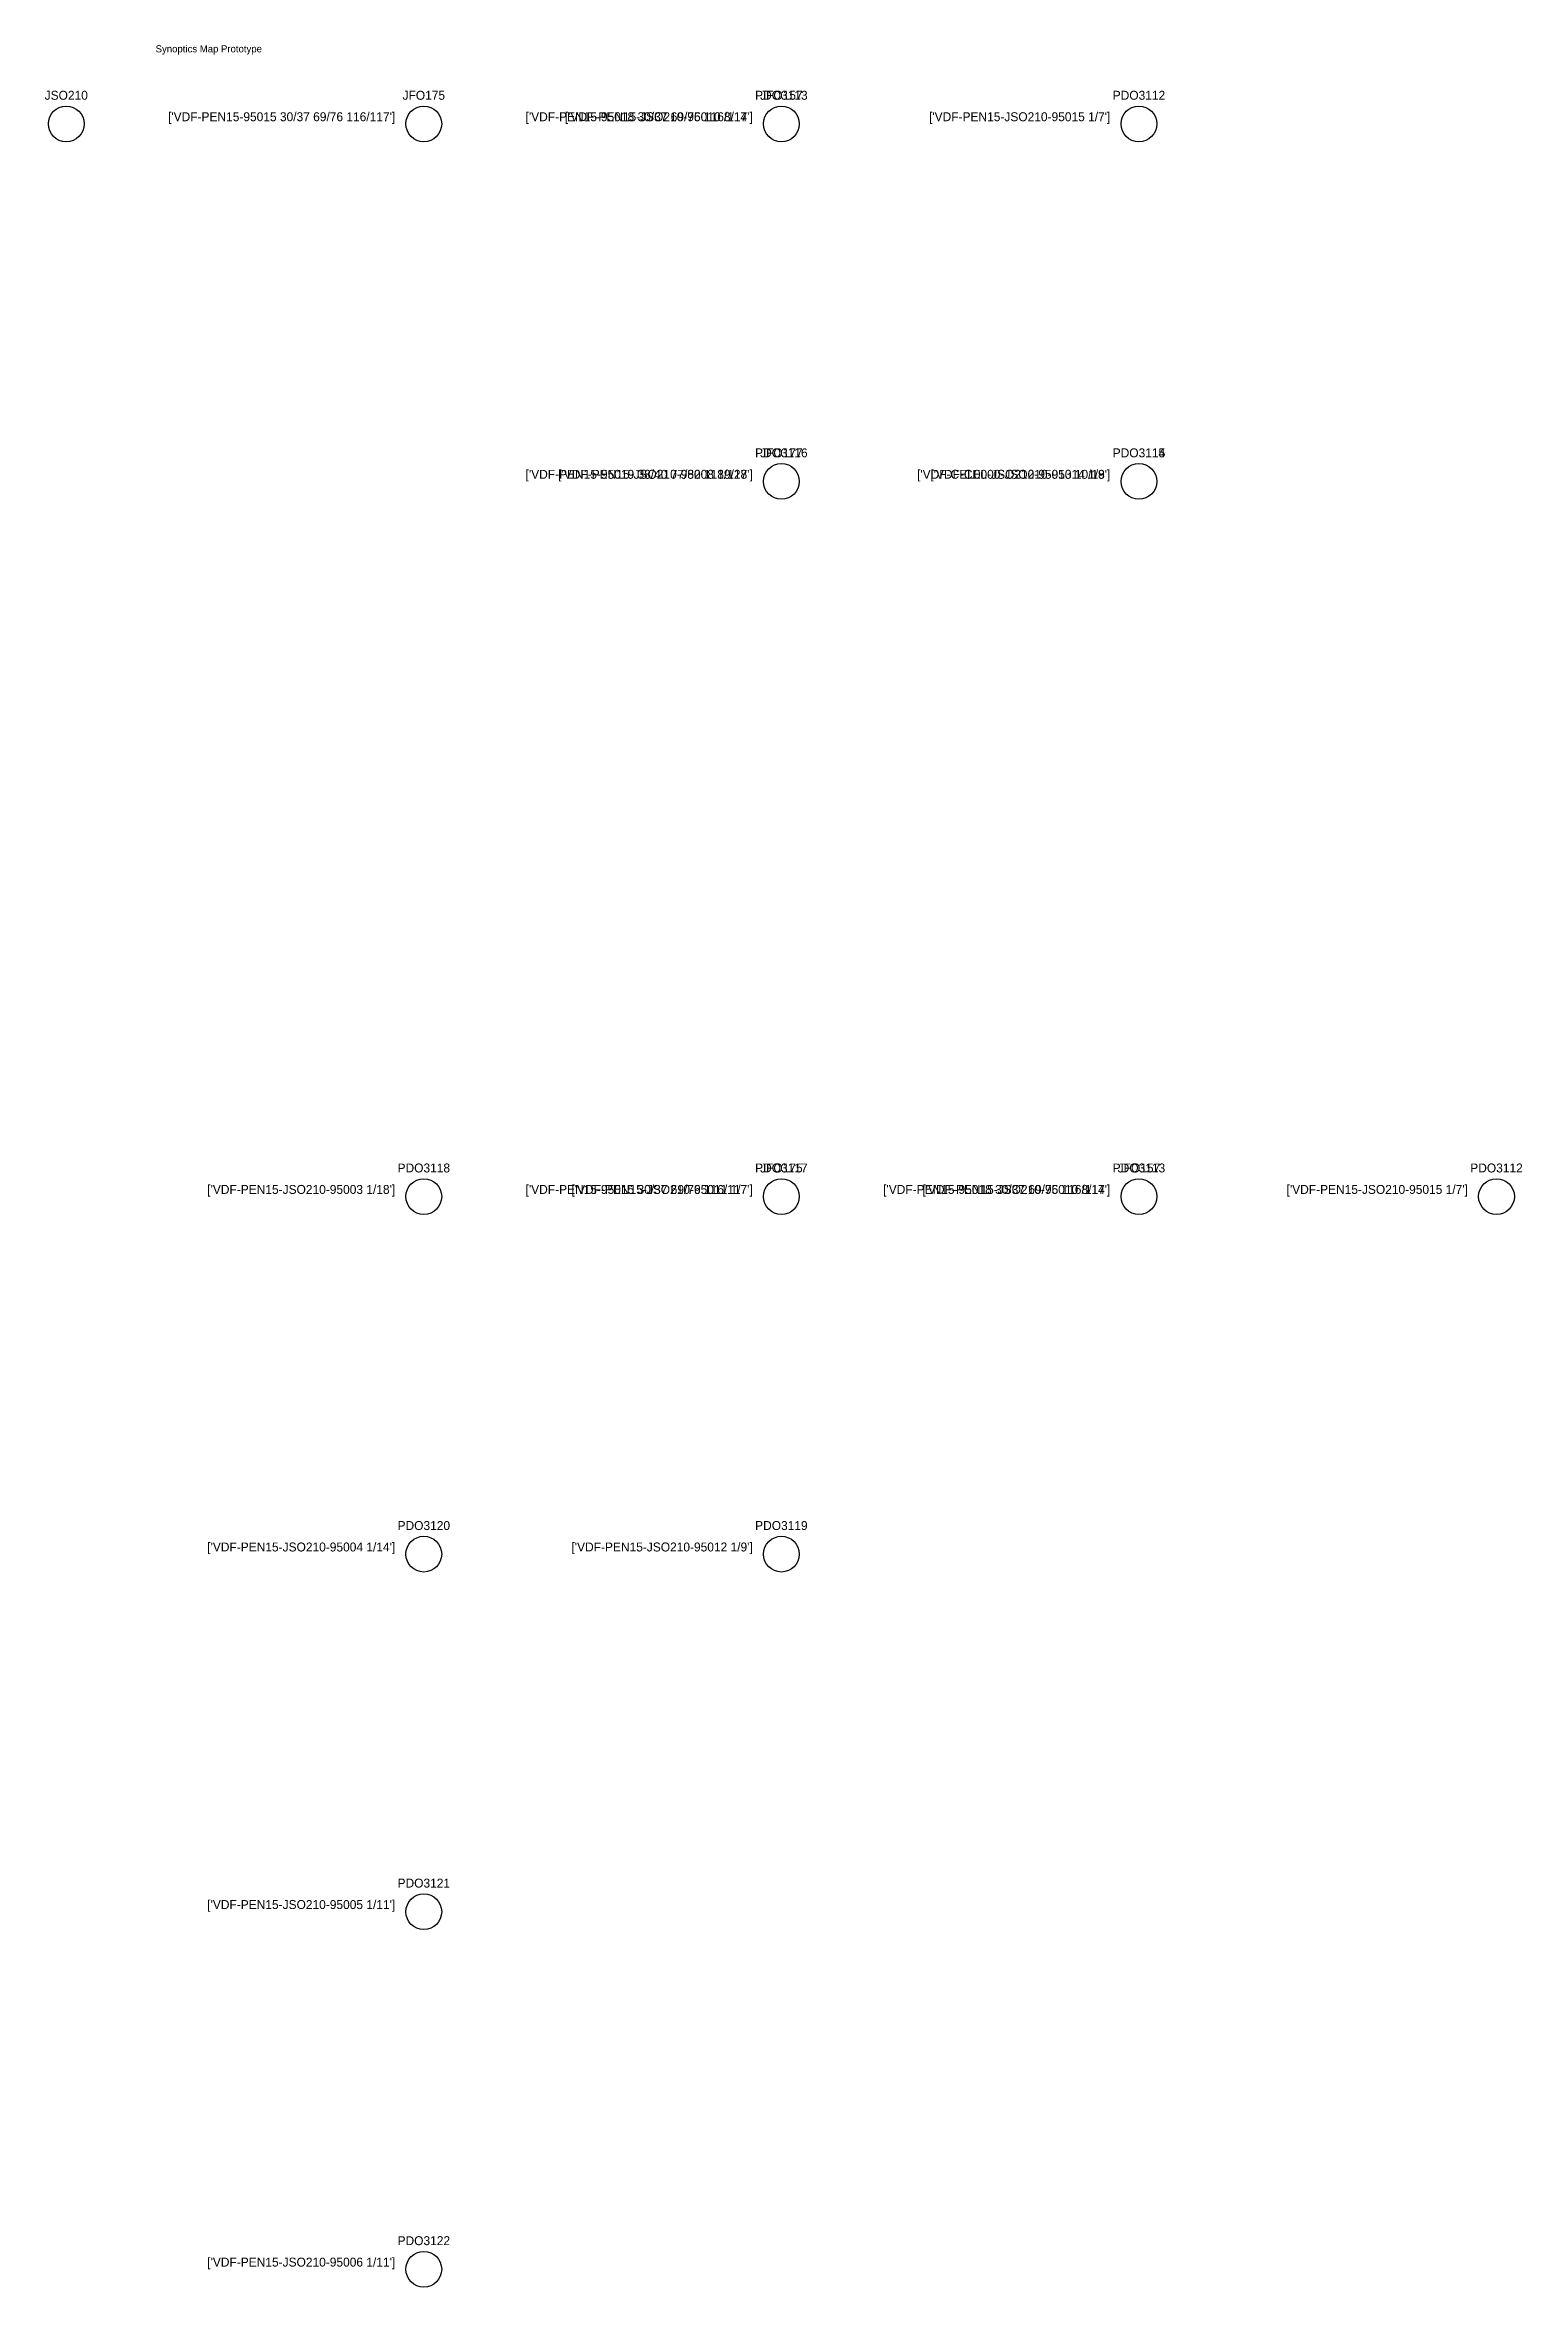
# Model space of a CAD drawing. Header units: metres. Extents: x -6 to 407, y -605 to 22.
import ezdxf
from ezdxf.enums import TextEntityAlignment as Align

# ---------------------------------------------------------------- set-up
doc = ezdxf.new("R2010")
doc.units = ezdxf.units.M
doc.layers.add('SINOP_JSFO', color=30, linetype='Continuous')
doc.layers.add('SINOP_PDO', color=4, linetype='Continuous')

# ---------------------------------------------------------------- blocks, each defined once
blk = doc.blocks.new('JSO')
at = {"layer": 'SINOP_JSFO'}
blk.add_circle((0, 0), 0.5, dxfattribs=at)
blk = doc.blocks.new('PDO')
at = {"layer": 'SINOP_PDO'}
blk.add_circle((0, 0), 0.5, dxfattribs=at)
blk = doc.blocks.new('JFO')
at = {"layer": 'SINOP_JSFO'}
blk.add_circle((0, 0), 0.5, dxfattribs=at)

msp = doc.modelspace()

# ---------------------------------------------------------------- block references
at = {"layer": 'SINOP_JSFO'}
ref = msp.add_blockref('JSO', (0, 0), dxfattribs=dict(at, xscale=10, yscale=10))
ref.add_attrib('TIPO', 'JSO210', dxfattribs={"height": 2.5}).set_placement((0, 8), align=Align.MIDDLE_CENTER)
ref = msp.add_blockref('JFO', (100, 0), dxfattribs=dict(at, xscale=10, yscale=10))
ref.add_attrib('TIPO', 'JFO175', dxfattribs={"height": 2.5}).set_placement((100, 8), align=Align.MIDDLE_CENTER)
ref.add_attrib('CABO', "['VDF-PEN15-95015 30/37 69/76 116/117']", dxfattribs={"height": 2.5}).set_placement((92, 0), align=Align.BOTTOM_RIGHT)
ref = msp.add_blockref('JFO', (200, 0), dxfattribs=dict(at, xscale=10, yscale=10))
ref.add_attrib('TIPO', 'JFO157', dxfattribs={"height": 2.5}).set_placement((200, 8), align=Align.MIDDLE_CENTER)
ref.add_attrib('CABO', "['VDF-PEN15-95018 30/37 69/76 116/117']", dxfattribs={"height": 2.5}).set_placement((192, 0), align=Align.BOTTOM_RIGHT)
ref = msp.add_blockref('JFO', (200, -100), dxfattribs=dict(at, xscale=10, yscale=10))
ref.add_attrib('TIPO', 'JFO177', dxfattribs={"height": 2.5}).set_placement((200, -92), align=Align.MIDDLE_CENTER)
ref.add_attrib('CABO', "['VDF-PEN15-95019 38/40 77/82 118/118']", dxfattribs={"height": 2.5}).set_placement((192, -100), align=Align.BOTTOM_RIGHT)
ref = msp.add_blockref('JFO', (200, -300), dxfattribs=dict(at, xscale=10, yscale=10))
ref.add_attrib('TIPO', 'JFO175', dxfattribs={"height": 2.5}).set_placement((200, -292), align=Align.MIDDLE_CENTER)
ref.add_attrib('CABO', "['VDF-PEN15-95015 30/37 69/76 116/117']", dxfattribs={"height": 2.5}).set_placement((192, -300), align=Align.BOTTOM_RIGHT)
ref = msp.add_blockref('JFO', (300, -300), dxfattribs=dict(at, xscale=10, yscale=10))
ref.add_attrib('TIPO', 'JFO157', dxfattribs={"height": 2.5}).set_placement((300, -292), align=Align.MIDDLE_CENTER)
ref.add_attrib('CABO', "['VDF-PEN15-95018 30/37 69/76 116/117']", dxfattribs={"height": 2.5}).set_placement((292, -300), align=Align.BOTTOM_RIGHT)
at = {"layer": 'SINOP_PDO'}
ref = msp.add_blockref('PDO', (200, 0), dxfattribs=dict(at, xscale=10, yscale=10))
ref.add_attrib('TIPO', 'PDO3113', dxfattribs={"height": 2.5}).set_placement((200, 8), align=Align.MIDDLE_CENTER)
ref.add_attrib('CABO', "['VDF-PEN15-JSO210-95010 8/14']", dxfattribs={"height": 2.5}).set_placement((192, 0), align=Align.BOTTOM_RIGHT)
ref = msp.add_blockref('PDO', (300, 0), dxfattribs=dict(at, xscale=10, yscale=10))
ref.add_attrib('TIPO', 'PDO3112', dxfattribs={"height": 2.5}).set_placement((300, 8), align=Align.MIDDLE_CENTER)
ref.add_attrib('CABO', "['VDF-PEN15-JSO210-95015 1/7']", dxfattribs={"height": 2.5}).set_placement((292, 0), align=Align.BOTTOM_RIGHT)
ref = msp.add_blockref('PDO', (200, -100), dxfattribs=dict(at, xscale=10, yscale=10))
ref.add_attrib('TIPO', 'PDO3116', dxfattribs={"height": 2.5}).set_placement((200, -92), align=Align.MIDDLE_CENTER)
ref.add_attrib('CABO', "['VDF-PEN15-JSO210-95008 19/27']", dxfattribs={"height": 2.5}).set_placement((192, -100), align=Align.BOTTOM_RIGHT)
ref = msp.add_blockref('PDO', (300, -100), dxfattribs=dict(at, xscale=10, yscale=10))
ref.add_attrib('TIPO', 'PDO3115', dxfattribs={"height": 2.5}).set_placement((300, -92), align=Align.MIDDLE_CENTER)
ref.add_attrib('CABO', "['VDF-CEL00-JSO210-95013 10/18']", dxfattribs={"height": 2.5}).set_placement((292, -100), align=Align.BOTTOM_RIGHT)
ref = msp.add_blockref('PDO', (300, -100), dxfattribs=dict(at, xscale=10, yscale=10))
ref.add_attrib('TIPO', 'PDO3114', dxfattribs={"height": 2.5}).set_placement((300, -92), align=Align.MIDDLE_CENTER)
ref.add_attrib('CABO', "['VDF-CEL00-JSO210-95014 1/9']", dxfattribs={"height": 2.5}).set_placement((292, -100), align=Align.BOTTOM_RIGHT)
ref = msp.add_blockref('PDO', (100, -300), dxfattribs=dict(at, xscale=10, yscale=10))
ref.add_attrib('TIPO', 'PDO3118', dxfattribs={"height": 2.5}).set_placement((100, -292), align=Align.MIDDLE_CENTER)
ref.add_attrib('CABO', "['VDF-PEN15-JSO210-95003 1/18']", dxfattribs={"height": 2.5}).set_placement((92, -300), align=Align.BOTTOM_RIGHT)
ref = msp.add_blockref('PDO', (200, -300), dxfattribs=dict(at, xscale=10, yscale=10))
ref.add_attrib('TIPO', 'PDO3117', dxfattribs={"height": 2.5}).set_placement((200, -292), align=Align.MIDDLE_CENTER)
ref.add_attrib('CABO', "['VDF-PEN15-JSO210-95011 1/7']", dxfattribs={"height": 2.5}).set_placement((192, -300), align=Align.BOTTOM_RIGHT)
ref = msp.add_blockref('PDO', (300, -300), dxfattribs=dict(at, xscale=10, yscale=10))
ref.add_attrib('TIPO', 'PDO3113', dxfattribs={"height": 2.5}).set_placement((300, -292), align=Align.MIDDLE_CENTER)
ref.add_attrib('CABO', "['VDF-PEN15-JSO210-95010 8/14']", dxfattribs={"height": 2.5}).set_placement((292, -300), align=Align.BOTTOM_RIGHT)
ref = msp.add_blockref('PDO', (400, -300), dxfattribs=dict(at, xscale=10, yscale=10))
ref.add_attrib('TIPO', 'PDO3112', dxfattribs={"height": 2.5}).set_placement((400, -292), align=Align.MIDDLE_CENTER)
ref.add_attrib('CABO', "['VDF-PEN15-JSO210-95015 1/7']", dxfattribs={"height": 2.5}).set_placement((392, -300), align=Align.BOTTOM_RIGHT)
ref = msp.add_blockref('PDO', (100, -400), dxfattribs=dict(at, xscale=10, yscale=10))
ref.add_attrib('TIPO', 'PDO3120', dxfattribs={"height": 2.5}).set_placement((100, -392), align=Align.MIDDLE_CENTER)
ref.add_attrib('CABO', "['VDF-PEN15-JSO210-95004 1/14']", dxfattribs={"height": 2.5}).set_placement((92, -400), align=Align.BOTTOM_RIGHT)
ref = msp.add_blockref('PDO', (200, -400), dxfattribs=dict(at, xscale=10, yscale=10))
ref.add_attrib('TIPO', 'PDO3119', dxfattribs={"height": 2.5}).set_placement((200, -392), align=Align.MIDDLE_CENTER)
ref.add_attrib('CABO', "['VDF-PEN15-JSO210-95012 1/9']", dxfattribs={"height": 2.5}).set_placement((192, -400), align=Align.BOTTOM_RIGHT)
ref = msp.add_blockref('PDO', (100, -500), dxfattribs=dict(at, xscale=10, yscale=10))
ref.add_attrib('TIPO', 'PDO3121', dxfattribs={"height": 2.5}).set_placement((100, -492), align=Align.MIDDLE_CENTER)
ref.add_attrib('CABO', "['VDF-PEN15-JSO210-95005 1/11']", dxfattribs={"height": 2.5}).set_placement((92, -500), align=Align.BOTTOM_RIGHT)
ref = msp.add_blockref('PDO', (100, -600), dxfattribs=dict(at, xscale=10, yscale=10))
ref.add_attrib('TIPO', 'PDO3122', dxfattribs={"height": 2.5}).set_placement((100, -592), align=Align.MIDDLE_CENTER)
ref.add_attrib('CABO', "['VDF-PEN15-JSO210-95006 1/11']", dxfattribs={"height": 2.5}).set_placement((92, -600), align=Align.BOTTOM_RIGHT)

# ---------------------------------------------------------------- texts
msp.add_text('Synoptics Map Prototype', height=2).set_placement((25, 20))

doc.saveas('drawing.dxf')
